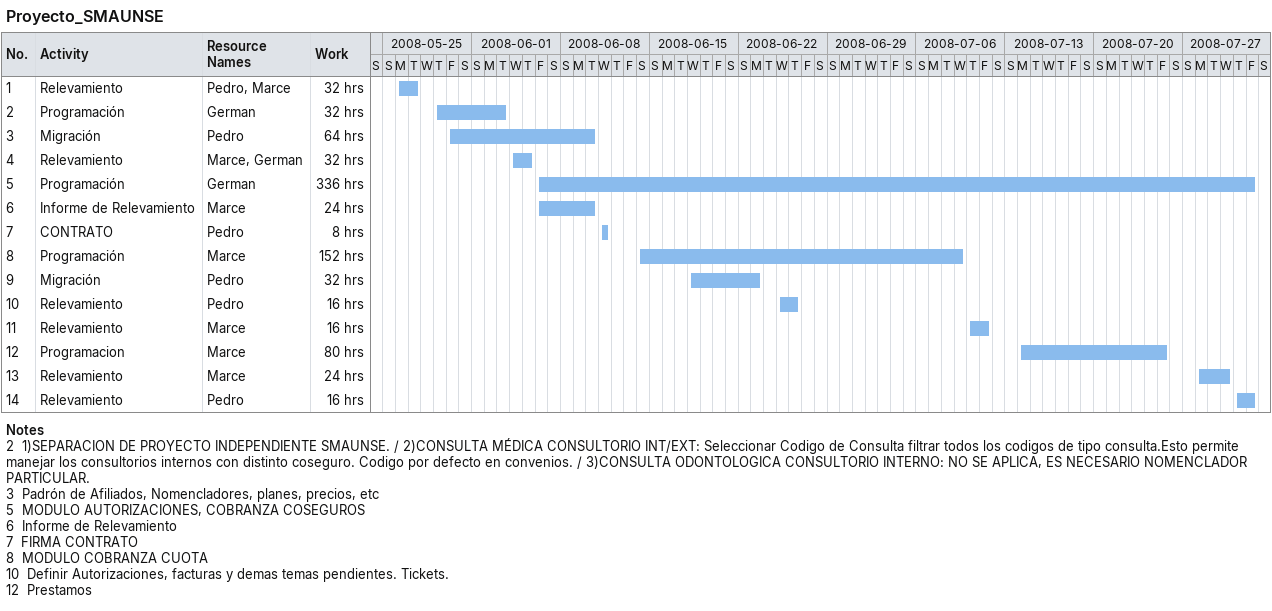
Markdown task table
Proyecto_SMAUNSE

| ID | Task | Start | Finish | Resources | Work (h) |
|---|---|---|---|---|---|
| 1 | Relevamiento | 2008-05-26 | 2008-05-27 | Pedro, Marce | 32 |
| 2 | Programación | 2008-05-29 | 2008-06-03 | German | 32 |
| 3 | Migración | 2008-05-30 | 2008-06-10 | Pedro | 64 |
| 4 | Relevamiento | 2008-06-04 | 2008-06-05 | Marce, German | 32 |
| 5 | Programación | 2008-06-06 | 2008-08-01 | German | 336 |
| 6 | Informe de Relevamiento | 2008-06-06 | 2008-06-10 | Marce | 24 |
| 7 | CONTRATO | 2008-06-11 | 2008-06-11 | Pedro | 8 |
| 8 | Programación | 2008-06-14 | 2008-07-09 | Marce | 152 |
| 9 | Migración | 2008-06-18 | 2008-06-23 | Pedro | 32 |
| 10 | Relevamiento | 2008-06-25 | 2008-06-26 | Pedro | 16 |
| 11 | Relevamiento | 2008-07-10 | 2008-07-11 | Marce | 16 |
| 12 | Programacion | 2008-07-14 | 2008-07-25 | Marce | 80 |
| 13 | Relevamiento | 2008-07-28 | 2008-07-30 | Marce | 24 |
| 14 | Relevamiento | 2008-07-31 | 2008-08-01 | Pedro | 16 |

Notes
- 2: 1)SEPARACION DE PROYECTO INDEPENDIENTE SMAUNSE. / 2)CONSULTA MÉDICA CONSULTORIO INT/EXT: Seleccionar Codigo de Consulta filtrar todos los codigos de tipo consulta.Esto permite manejar los consultorios internos con distinto coseguro. Codigo por defecto en convenios. / 3)CONSULTA ODONTOLOGICA CONSULTORIO INTERNO: NO SE APLICA, ES NECESARIO NOMENCLADOR PARTICULAR.
- 3: Padrón de Afiliados, Nomencladores, planes, precios, etc
- 5: MODULO AUTORIZACIONES, COBRANZA COSEGUROS
- 6: Informe de Relevamiento
- 7: FIRMA CONTRATO
- 8: MODULO COBRANZA CUOTA
- 10: Definir Autorizaciones, facturas y demas temas pendientes. Tickets.
- 12: Prestamos
